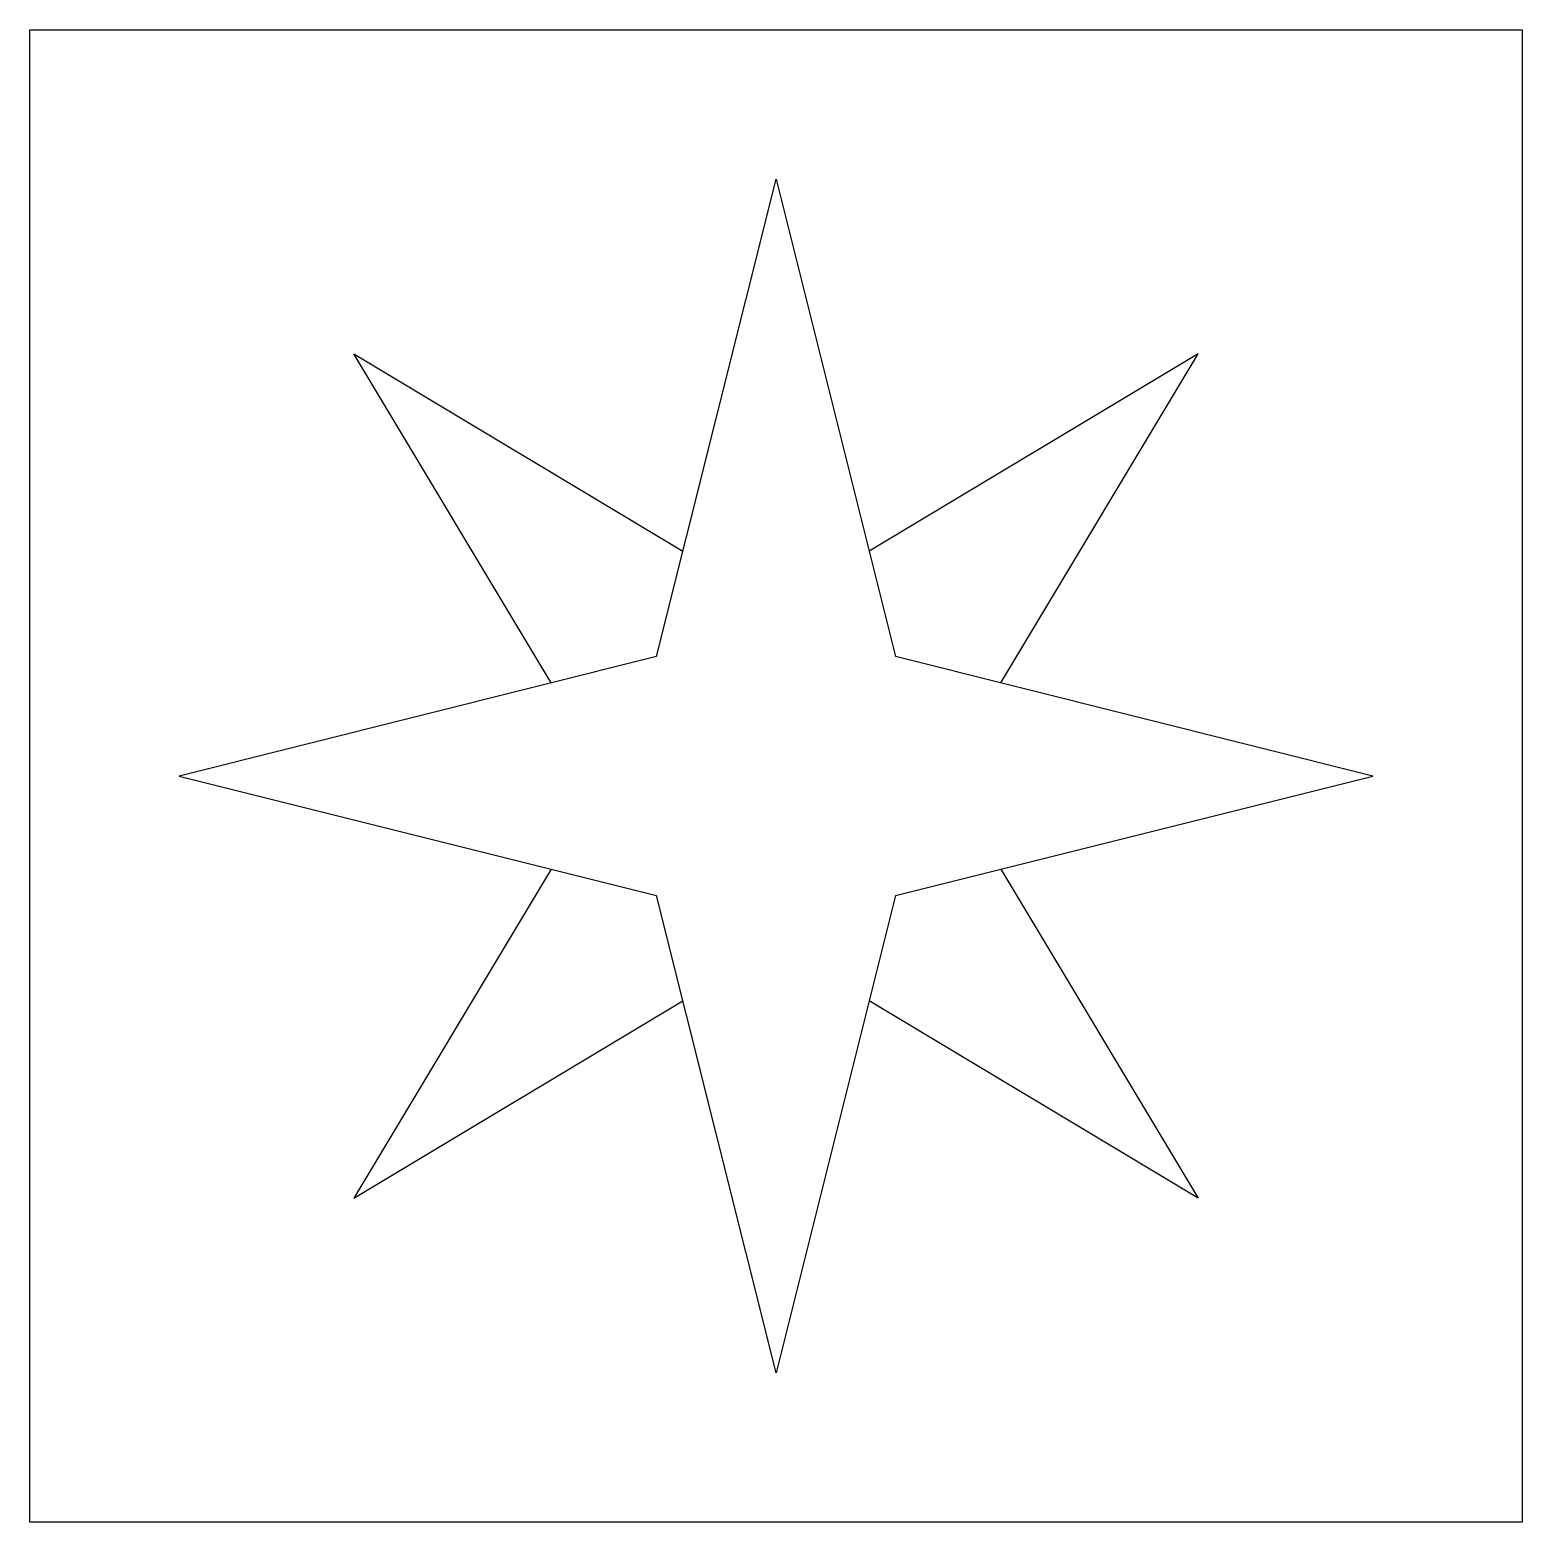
# Model space of a CAD drawing. Header units: millimetres. Extents: x -10 to 0, y 0 to 10.
import ezdxf

# ---------------------------------------------------------------- set-up
doc = ezdxf.new("R2010")
doc.units = ezdxf.units.MM
doc.layers.get('0').update_dxf_attribs({"lineweight": 25, "true_color": 0xffffff})

msp = doc.modelspace()

# ---------------------------------------------------------------- linework, layer by layer
at = {"color": 7, "true_color": 0xffffff}
for p, q in [((-10, 10), (0, 10)), ((-10, 0), (-10, 10)), ((0, 10), (0, 0)), ((0, 0), (-10, 0))]:
    msp.add_line(p, q, dxfattribs=at)
for p, q in [((-5.8, 5.8), (-5, 9)), ((-5, 9), (-4.2, 5.8)), ((-6.506, 5.624), (-7.828, 7.828)), ((-7.828, 7.828), (-5.624, 6.506)), ((-2.172, 7.828), (-4.376, 6.506)), ((-3.494, 5.624), (-2.172, 7.828)), ((-1, 5), (-4.2, 5.8)), ((-5.8, 5.8), (-9, 5)), ((-9, 5), (-5.8, 4.2)), ((-4.2, 4.2), (-1, 5)), ((-6.506, 4.376), (-7.828, 2.172)), ((-3.494, 4.376), (-2.172, 2.172)), ((-5, 1), (-5.8, 4.2)), ((-4.2, 4.2), (-5, 1)), ((-7.828, 2.172), (-5.624, 3.494)), ((-2.172, 2.172), (-4.376, 3.494))]:
    msp.add_line(p, q)

doc.saveas('drawing.dxf')
